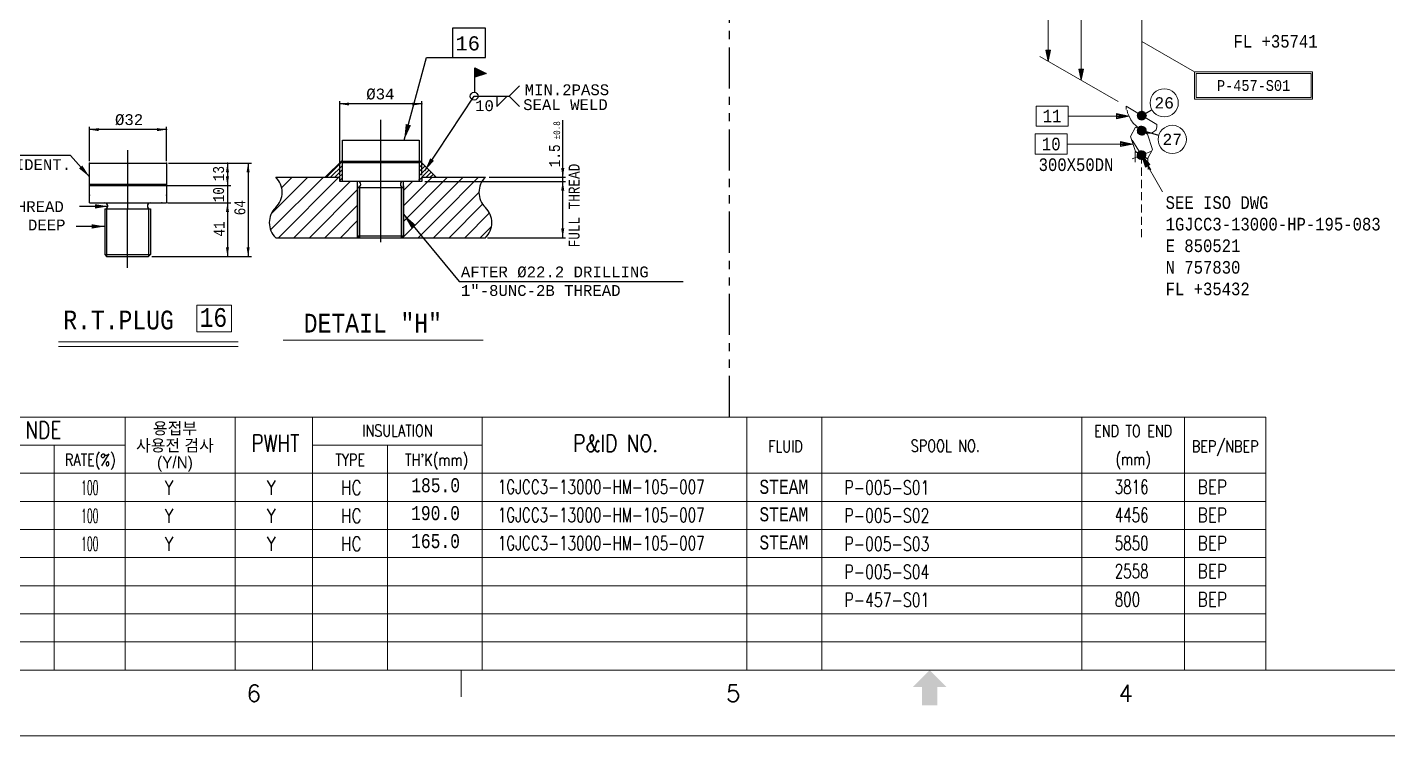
# Model space of a CAD drawing. Extents: x 0 to 841, y 0 to 594.
# Drawn here: x 237.4 to 527.1, y 0 to 151 of the extents above; entities that cross this region are included whole.
import ezdxf
from ezdxf.enums import TextEntityAlignment as Align

# ---------------------------------------------------------------- set-up
doc = ezdxf.new("R2010")
doc.units = 0
doc.header["$LTSCALE"] = 7
doc.header["$MEASUREMENT"] = 0
doc.linetypes.add('HIDDEN', pattern=[0.375, 0.25, -0.125])
doc.linetypes.add('PHANTOM', pattern=[2.5, 1.25, -0.25, 0.25, -0.25, 0.25, -0.25])
doc.layers.add('03SCHRIF', color=7, linetype='Continuous', lineweight=5)
for name, color, linetype in [('1', 7, 'Continuous'), ('3', 7, 'Continuous'), ('42', 7, 'Continuous'), ('7', 7, 'Continuous'), ('B', 7, 'Continuous'), ('EQUIPMENT', 7, 'Continuous'), ('FAB', 2, 'Continuous'), ('MATLIST', 7, 'Continuous'), ('T-TEXT1', 7, 'Continuous')]:
    doc.layers.add(name, color=color, linetype=linetype)
doc.styles.add('MONOTXT', font='monotxt.shx')
doc.styles.add('ROMANS', font='romans.shx')
doc.styles.add('TXT', font='monotxt.shx')
doc.styles.add('돋움', font='')
doc.styles.get('돋움').set_extended_font_data('Dotum')
pattern_1 = [(45, (191.4107, -276.1969), (-0.4419417, 0.4419417), [])]

msp = doc.modelspace()

# ---------------------------------------------------------------- hatches: boundary and pattern name
at = {"layer": '7', "linetype": 'Continuous'}
h = msp.add_hatch(dxfattribs=at)
h.set_pattern_fill('ANSI31', color=4, scale=5, style=0)
h.set_pattern_definition(pattern_1)
h.paths.add_polyline_path([(300.84, 119), (303.99, 119), (303.99, 118.13), (304.51, 118.13), (304.51, 122.67)])
h = msp.add_hatch(dxfattribs=at)
h.set_pattern_fill('ANSI31', color=4, scale=5, style=0)
h.set_pattern_definition(pattern_1)
h.paths.add_polyline_path([(320.89, 118.13), (321.4, 118.13), (321.4, 119), (324.56, 119), (320.89, 122.67)])

# ---------------------------------------------------------------- linework, layer by layer
at = {"linetype": 'Continuous', "lineweight": 0}
msp.add_line((223.18, 61.95), (258.27, 61.95), dxfattribs=at)
at = {"layer": '03SCHRIF', "color": 2, "linetype": 'Continuous', "lineweight": 0}
msp.add_line((291.89, 84.31, 0), (334.47, 84.31, 0), dxfattribs=at)
at = {"layer": '1', "color": 1, "linetype": 'Continuous', "lineweight": 0}
msp.add_line((474.7, 163.73), (474.7, 132.13), dxfattribs=at)
at = {"layer": '1', "color": 2, "linetype": 'Continuous', "lineweight": 0}
for points in [[(469.35, 131.48), (472, 132.03), (469.35, 132.58), (469.35, 131.48)], [(469.35, 131.6), (472, 132.03), (469.35, 132.48)], [(469.35, 131.82), (472, 132.03), (469.35, 132.37)], [(469.35, 131.93), (472, 132.03), (469.35, 132.15)], [(470.18, 125.52), (472.83, 126.07), (470.18, 126.62), (470.18, 125.52)], [(470.18, 125.63), (472.83, 126.07), (470.18, 126.52)], [(470.18, 125.85), (472.83, 126.07), (470.18, 126.4)], [(470.18, 125.97), (472.83, 126.07), (470.18, 126.18)], [(475.5, 121.14), (474.65, 123.71), (476.45, 121.69), (475.5, 121.14)], [(475.6, 121.2), (474.65, 123.71), (476.37, 121.64)], [(475.79, 121.31), (474.65, 123.71), (476.27, 121.58)], [(475.89, 121.37), (474.65, 123.71), (476.07, 121.47)]]:
    msp.add_lwpolyline(points, dxfattribs=at)
at = {"layer": '3', "color": 2, "linetype": 'Continuous', "lineweight": 0}
for p, q in [((454.8, 143.68), (454.8, 283.63)), ((461.8, 139.66), (461.8, 171.13)), ((453.01, 144.7), (469.66, 135.13))]:
    msp.add_line(p, q, dxfattribs=at)
for points in [[(455.3, 146.08), (454.8, 143.68), (454.3, 146.08), (455.3, 146.08)], [(455.2, 146.08), (454.8, 143.68), (454.4, 146.08)], [(455.1, 146.08), (454.8, 143.68), (454.6, 146.08)], [(454.9, 146.08), (454.8, 143.68), (454.7, 146.08)], [(462.3, 142.06), (461.8, 139.66), (461.3, 142.06), (462.3, 142.06)], [(462.2, 142.06), (461.8, 139.66), (461.4, 142.06)], [(462.1, 142.06), (461.8, 139.66), (461.6, 142.06)], [(461.9, 142.06), (461.8, 139.66), (461.7, 142.06)], [(452.2, 129.88), (459, 129.88), (459, 134.18), (452.2, 134.18), (452.2, 129.88)], [(452.03, 123.92), (458.83, 123.92), (458.83, 128.22), (452.03, 128.22), (452.03, 123.92)]]:
    msp.add_lwpolyline(points, dxfattribs=at)
at = {"layer": '42', "color": 3, "linetype": 'Continuous', "lineweight": 0}
msp.add_line((329.81, 8.28), (329.81, 14), dxfattribs=at)
for points in [[(0, 0), (841, 0), (841, 594), (0, 594)], [(35, 580), (827, 580), (827, 14), (35, 14)]]:
    msp.add_lwpolyline(points, close=True, dxfattribs=at)
for points in [[(429.55, 14), (425.96, 10.41), (433.14, 10.41)], [(427.94, 10.41), (427.94, 6.49), (431.15, 10.41), (431.15, 6.49)]]:
    msp.add_solid(points, dxfattribs=at)
at = {"layer": '7', "color": 4, "linetype": 'Continuous'}
for p, q in [((327.94, 150.77, 0), (327.94, 144.54, 0)), ((335, 150.77, 0), (327.94, 150.77, 0)), ((335, 144.54, 0), (335, 150.77, 0)), ((317.67, 126.91, 0), (322.42, 144.54, 0)), ((322.42, 144.54, 0), (327.94, 144.54, 0)), ((327.94, 144.54, 0), (335, 144.54, 0)), ((332.69, 140.33, 0), (332.69, 142.32, 0)), ((332.69, 142.32, 0), (335.13, 141.08, 0)), ((332.69, 137.1, 0), (332.69, 141.32, 0)), ((335.13, 141.08, 0), (332.69, 140.33, 0)), ((322.09, 120.4, 0), (332.58, 136.27, 0)), ((332.58, 136.27, 0), (340.05, 136.27, 0)), ((339.62, 136.27, 0), (337.41, 134.06, 0)), ((337.41, 136.27, 0), (339.62, 136.27, 0)), ((337.41, 136.27, 0), (337.41, 134.06, 0)), ((342.26, 138.48, 0), (340.05, 136.27, 0)), ((342.26, 134.06, 0), (340.05, 136.27, 0)), ((303.99, 119.44, 0), (303.99, 135.19, 0)), ((321.4, 134.61, 0), (303.99, 134.61, 0)), ((312.69, 105.16, 0), (312.7, 131.22, 0)), ((351.43, 118.97, 0), (351.43, 131.14, 0)), ((250.67, 122.45, 0), (250.67, 129.74, 0)), ((267.05, 129.15, 0), (250.67, 129.15, 0)), ((267.05, 122.45, 0), (267.05, 129.74, 0)), ((258.79, 99.71, 0), (258.81, 124.74, 0)), ((304.51, 126.91, 0), (320.89, 126.91, 0)), ((304.51, 118.13, 0), (304.51, 126.91, 0)), ((320.89, 126.91, 0), (320.89, 118.13, 0)), ((246.63, 123.65, 0), (223.26, 123.65, 0)), ((250.67, 119.09, 0), (246.63, 123.65, 0)), ((250.67, 122, 0), (267.05, 122, 0)), ((250.67, 113.55, 0), (250.67, 122, 0)), ((267.05, 122, 0), (267.05, 113.55, 0)), ((267.49, 122, 0), (285.18, 122, 0)), ((280.05, 122, 0), (280.05, 102.12, 0)), ((284.45, 122, 0), (284.45, 102.12, 0)), ((304.51, 122.67, 0), (300.84, 119, 0)), ((304.51, 122.46, 0), (320.89, 122.46, 0)), ((304.51, 122.13, 0), (320.89, 122.13, 0)), ((320.89, 122.67, 0), (324.57, 118.98, 0)), ((289.24, 107.77, 0), (300.47, 119, 0)), ((289.36, 111.2, 0), (297.16, 119, 0)), ((290.33, 119, 0), (303.99, 119, 0)), ((290.4, 118.92, 0), (290.48, 119, 0)), ((290.44, 118.89, 0), (290.55, 119, 0)), ((290.89, 106.12, 0), (303.77, 119, 0)), ((291.59, 116.74, 0), (293.85, 119, 0)), ((303.99, 118.13, 0), (303.99, 119, 0)), ((317.5, 112.89, 0), (323.61, 119, 0)), ((317.5, 109.58, 0), (326.91, 119, 0)), ((321.4, 119, 0), (334.97, 119, 0)), ((321.4, 119, 0), (321.4, 118.13, 0)), ((322.06, 110.84, 0), (330.22, 119, 0)), ((325.31, 110.78, 0), (333.52, 119, 0)), ((335.79, 119, 0), (352.02, 119, 0)), ((351.43, 106.12, 0), (351.43, 119, 0)), ((250.67, 117.55, 0), (267.05, 117.55, 0)), ((250.67, 117.22, 0), (267.05, 117.22, 0)), ((267.29, 117.22, 0), (280.78, 117.22, 0)), ((294.2, 106.12, 0), (306.21, 118.13, 0)), ((297.5, 106.12, 0), (307.77, 116.39, 0)), ((321.4, 118.13, 0), (303.99, 118.13, 0)), ((307.77, 106.12, 0), (307.77, 118.13, 0)), ((307.77, 117.15, 0), (307.77, 106.53, 0)), ((307.77, 116.84, 0), (317.5, 116.84, 0)), ((308.18, 116.84, 0), (308.18, 106.12, 0)), ((317.06, 116.84, 0), (317.06, 106.12, 0)), ((317.5, 116.19, 0), (319.43, 118.13, 0)), ((317.5, 106.12, 0), (317.5, 118.13, 0)), ((317.5, 117.15, 0), (317.5, 106.53, 0)), ((322.05, 118.13, 0), (352.02, 118.13, 0)), ((250.67, 113.55, 0), (267.05, 113.55, 0)), ((267.29, 113.55, 0), (280.78, 113.55, 0)), ((300.81, 106.12, 0), (307.77, 113.08, 0)), ((323.95, 106.12, 0), (333.6, 115.77, 0)), ((327.25, 106.12, 0), (334.38, 113.25, 0)), ((254.64, 112.8, 0), (248.55, 112.8, 0)), ((253.93, 112.26, 0), (253.93, 102.53, 0)), ((253.93, 112.26, 0), (263.65, 112.26, 0)), ((254.33, 112.26, 0), (254.33, 102.12, 0)), ((263.22, 112.26, 0), (263.22, 102.12, 0)), ((263.65, 112.26, 0), (263.65, 102.53, 0)), ((317.5, 111.13, 0), (329.38, 96.76, 0)), ((317.5, 106.28, 0), (322.06, 110.84, 0)), ((320.64, 106.12, 0), (325.31, 110.78, 0)), ((330.56, 106.12, 0), (335.84, 111.39, 0)), ((253.93, 108.53, 0), (247.83, 108.53, 0)), ((304.11, 106.12, 0), (307.77, 109.77, 0)), ((333.87, 106.12, 0), (336.26, 108.51, 0)), ((290.33, 106.12, 0), (334.97, 106.12, 0)), ((307.77, 106.53, 0), (317.5, 106.53, 0)), ((307.77, 106.53, 0), (308.18, 106.12, 0)), ((308.18, 106.12, 0), (317.06, 106.12, 0)), ((317.5, 106.53, 0), (317.06, 106.12, 0)), ((335.42, 106.12, 0), (352.02, 106.12, 0)), ((253.93, 102.53, 0), (263.65, 102.53, 0)), ((253.93, 102.53, 0), (254.33, 102.12, 0)), ((254.33, 102.12, 0), (263.22, 102.12, 0)), ((263.65, 102.53, 0), (263.22, 102.12, 0)), ((263.92, 102.12, 0), (285.18, 102.12, 0)), ((329.38, 96.76, 0), (377.04, 96.76, 0))]:
    msp.add_line(p, q, dxfattribs=at)
msp.add_circle((332.58, 136.27, 0), 0.837, dxfattribs=at)
for centre, radius, start, end in [((287.23, 115.78, 0), 4.47, 313.8795, 46.1205), ((338.06, 115.78, 0), 4.47, 133.8795, 226.1205), ((307.77, 117.49, 0), 0.642, 270, 90), ((317.5, 117.49, 0), 0.642, 90, 270), ((253.93, 112.9, 0), 0.642, 270, 90), ((263.65, 112.9, 0), 0.642, 90, 270), ((293.42, 109.34, 0), 4.47, 133.8795, 226.1205), ((331.87, 109.34, 0), 4.47, 313.8795, 46.1205)]:
    msp.add_arc(centre, radius, start, end, dxfattribs=at)
for p in [(321.4, 134.61, 0), (267.05, 129.15, 0), (250.67, 122, 0), (267.05, 122, 0), (267.05, 122, 0), (280.05, 122, 0), (351.43, 119.7, 0), (280.05, 117.22, 0), (320.89, 118.43, 0), (351.43, 118.13, 0), (250.67, 115.19, 0), (266.11, 113.55, 0), (267.05, 115.19, 0), (317.06, 106.53, 0), (263.22, 102.53, 0), (280.05, 102.12, 0), (280.05, 102.12, 0)]:
    msp.add_point(p, dxfattribs=at)
for points in [[(332.69, 142.32, 0), (332.69, 140.33, 0), (335.13, 141.08, 0)], [(305.96, 134.93, 0), (305.96, 134.28, 0), (303.99, 134.61, 0)], [(319.43, 134.93, 0), (319.43, 134.28, 0), (321.4, 134.61, 0)], [(319.11, 130.06, 0), (317.67, 126.91, 0), (318.01, 130.35, 0)], [(252.64, 129.48, 0), (252.64, 128.83, 0), (250.67, 129.15, 0)], [(265.07, 129.48, 0), (265.07, 128.83, 0), (267.05, 129.15, 0)], [(279.72, 120.03, 0), (280.38, 120.03, 0), (280.05, 122, 0)], [(284.12, 120.08, 0), (284.78, 120.08, 0), (284.45, 122.05, 0)], [(249.15, 121.51, 0), (248.45, 120.89, 0), (250.67, 119.09, 0)], [(280.38, 119.19, 0), (279.72, 119.19, 0), (280.05, 117.22, 0)], [(351.1, 120.94, 0), (351.76, 120.94, 0), (351.43, 118.97, 0)], [(351.1, 116.16, 0), (351.76, 116.16, 0), (351.43, 118.13, 0)], [(251.82, 113.27, 0), (251.82, 112.33, 0), (254.64, 112.8, 0)], [(279.72, 111.58, 0), (280.38, 111.58, 0), (280.05, 113.55, 0)], [(319.24, 108.13, 0), (317.5, 111.13, 0), (320.11, 108.86, 0)], [(251.11, 109, 0), (251.11, 108.06, 0), (253.93, 108.53, 0)], [(351.1, 108.09, 0), (351.76, 108.09, 0), (351.43, 106.12, 0)], [(279.72, 104.09, 0), (280.38, 104.09, 0), (280.05, 102.12, 0)], [(284.12, 104.09, 0), (284.78, 104.09, 0), (284.45, 102.12, 0)]]:
    msp.add_solid(points, dxfattribs=at)
at = {"layer": 'B', "color": 7, "linetype": 'Continuous', "lineweight": 0}
for p, q in [((35, 67.92), (501.15, 67.92)), ((258.27, 67.92), (258.27, 14)), ((281.66, 67.92), (281.66, 14)), ((298.18, 67.92), (298.18, 14)), ((334.3, 67.92), (334.3, 14)), ((390.65, 67.92), (390.65, 14)), ((390.65, 67.92), (390.65, 14)), ((406.62, 67.92), (406.62, 14)), ((461.93, 67.92), (461.93, 14)), ((461.93, 67.92), (461.93, 14)), ((461.93, 67.92), (461.93, 14)), ((483.79, 67.92), (483.79, 14)), ((501.15, 67.92), (501.15, 14)), ((501.15, 67.92), (501.15, 14)), ((501.15, 67.92), (501.15, 14)), ((243.18, 61.95), (243.18, 14)), ((298.18, 61.95), (334.3, 61.95)), ((314.15, 61.95), (314.15, 14)), ((35, 55.95), (501.15, 55.95)), ((35, 49.95), (501.15, 49.95)), ((35, 49.95), (501.15, 49.95)), ((35, 43.95), (501.15, 43.95)), ((35, 43.95), (501.15, 43.95)), ((35, 37.98), (501.15, 37.98)), ((35, 37.98), (501.15, 37.98)), ((35, 31.98), (501.15, 31.98)), ((35, 31.98), (501.15, 31.98)), ((35, 25.98), (501.15, 25.98)), ((35, 25.98), (501.15, 25.98)), ((35, 20), (501.15, 20)), ((35, 20), (501.15, 20))]:
    msp.add_line(p, q, dxfattribs=at)
at = {"layer": 'FAB', "color": 4, "linetype": 'PHANTOM'}
msp.add_line((386.93, 67.92), (386.93, 157.43), dxfattribs=at)
at = {"layer": 'FAB', "linetype": 'Continuous', "lineweight": 0}
msp.add_line((474.7, 147.93), (485.95, 141.43), dxfattribs=at)
at = {"layer": 'FAB', "color": 4}
msp.add_line((321.4, 119.44, 0), (321.4, 135.19, 0), dxfattribs=at)
at = {"layer": 'FAB'}
for p, q in [((474.7, 132.13), (476.87, 133.37)), ((478.31, 127.9), (474.7, 128.93))]:
    msp.add_line(p, q, dxfattribs=at)
at = {"layer": 'FAB', "lineweight": 0}
for p, q in [((472, 132.03), (459, 132.03)), ((472.83, 126.07), (458.83, 126.07)), ((474.65, 123.71), (479.15, 115.92))]:
    msp.add_line(p, q, dxfattribs=at)
at = {"layer": 'FAB', "color": 2, "linetype": 'Continuous', "lineweight": 0}
for p, q in [((273.5, 91.73), (273.5, 86.07)), ((280.92, 91.73), (273.5, 91.73)), ((280.92, 86.07), (280.92, 91.73)), ((273.5, 86.07), (280.92, 86.07)), ((244.1, 83.91), (282.35, 83.91)), ((244.1, 82.92), (282.35, 82.92))]:
    msp.add_line(p, q, dxfattribs=at)
for points in [[(485.95, 141.43), (511.06, 141.43), (511.06, 135.67), (485.95, 135.67)], [(486.27, 141.11), (510.74, 141.11), (510.74, 135.99), (486.27, 135.99)]]:
    msp.add_lwpolyline(points, close=True, dxfattribs=at)
for centre in [(479.48, 134.85), (481.2, 127.07)]:
    msp.add_circle(centre, 3, dxfattribs=at)
at = {"layer": 'FAB', "color": 4}
msp.add_solid([(324, 122.52, 0), (323.21, 123.03, 0), (322.09, 120.4, 0)], dxfattribs=at)
at = {"layer": 'T-TEXT1', "color": 2, "linetype": 'Continuous', "lineweight": 0}
for p, q in [((471.4, 134.13), (471.4, 133.43)), ((471.4, 134.13), (477.9, 130.23)), ((472.63, 126.9), (476.63, 120.6)), ((472.63, 122.9), (476.63, 124.5))]:
    msp.add_line(p, q, dxfattribs=at)
at = {"layer": 'T-TEXT1', "color": 2, "linetype": 'HIDDEN', "lineweight": 0}
msp.add_line((474.65, 123.71), (474.65, 105.71), dxfattribs=at)
at = {"layer": 'T-TEXT1', "color": 2, "linetype": 'Continuous', "lineweight": 0}
for points in [[(471.6, 133.33), (471.7, 132.73), (472, 132.03), (472.4, 131.23), (472.9, 130.53), (473.5, 129.93), (474.1, 129.43), (474.7, 128.93), (475.3, 128.63), (476, 128.43), (476.5, 128.43), (477, 128.53), (477.4, 128.83), (477.8, 129.13), (477.9, 129.73), (477.9, 130.23)], [(474.7, 133.13), (474.9, 133.03), (475, 133.03), (475.2, 132.93), (475.3, 132.83), (475.4, 132.73), (475.5, 132.63), (475.6, 132.43), (475.6, 132.33), (475.7, 132.13), (475.6, 131.93), (475.6, 131.83), (475.5, 131.63), (475.4, 131.53), (475.3, 131.43), (475.2, 131.33), (475, 131.23), (474.9, 131.23), (474.7, 131.23), (474.5, 131.23), (474.4, 131.23), (474.2, 131.33), (474.1, 131.43), (474, 131.53), (473.9, 131.63), (473.8, 131.83), (473.8, 131.93), (473.8, 132.13), (473.8, 132.33), (473.8, 132.43), (473.9, 132.63), (474, 132.73), (474.1, 132.83), (474.2, 132.93), (474.4, 133.03), (474.5, 133.03), (474.7, 133.13), (474.7, 133.13), (474.9, 133.03), (474.7, 131.13), (474.5, 131.23), (474.7, 133.13), (474.9, 133.03), (475, 133.03), (474.5, 131.23), (474.4, 131.23), (474.9, 133.03), (475, 133.03), (475.2, 132.93), (474.4, 131.23), (474.2, 131.33), (475, 133.03), (475.2, 132.93), (475.3, 132.83), (474.2, 131.33), (474.1, 131.43), (475.2, 132.93), (475.3, 132.83), (475.4, 132.73), (474.1, 131.43), (474, 131.53), (475.3, 132.83), (475.4, 132.73), (475.5, 132.63), (474, 131.53), (473.9, 131.63), (475.4, 132.73), (475.5, 132.63), (475.6, 132.43), (473.9, 131.63), (473.8, 131.83), (475.5, 132.63), (475.6, 132.43), (475.6, 132.33), (473.8, 131.83), (473.8, 131.93), (475.6, 132.43), (475.6, 132.33), (475.7, 132.13), (473.8, 131.93), (473.7, 132.13), (475.6, 132.33), (475.7, 132.13), (475.6, 131.93), (473.7, 132.13), (473.8, 132.33), (475.7, 132.13), (475.6, 131.93), (475.6, 131.83), (473.8, 132.33), (473.8, 132.43), (475.6, 131.93), (475.6, 131.83), (475.5, 131.63), (473.8, 132.43), (473.9, 132.63), (475.6, 131.83)], [(475.6, 131.83), (475.5, 131.63), (475.4, 131.53), (473.9, 132.63), (474, 132.73), (475.5, 131.63), (475.4, 131.53), (475.3, 131.43), (474, 132.73), (474.1, 132.83), (475.4, 131.53), (475.3, 131.43), (475.2, 131.33), (474.1, 132.83), (474.2, 132.93), (475.3, 131.43), (475.2, 131.33), (475, 131.23), (474.2, 132.93), (474.4, 133.03), (475.2, 131.33), (475, 131.23), (474.9, 131.23), (474.4, 133.03), (474.5, 133.03), (475, 131.23), (474.9, 131.23), (474.7, 131.13), (474.5, 133.03), (474.7, 133.13), (474.9, 131.23)], [(474.7, 128.93), (473.35, 129.66), (472.31, 127.67), (473.35, 124.46), (475.95, 122.96), (477, 124.95), (475.95, 128.16), (474.7, 128.93)], [(473.83, 128.43), (474.02, 128.31), (474.07, 128.22), (474.25, 128.1), (474.39, 128.06), (474.53, 128.03), (474.66, 127.99), (474.89, 128), (474.97, 128.05), (475.2, 128.07), (475.32, 128.25), (475.41, 128.3), (475.53, 128.49), (475.57, 128.63), (475.6, 128.76), (475.64, 128.9), (475.63, 129.12), (475.58, 129.21), (475.48, 129.38), (475.38, 129.56), (475.33, 129.64), (475.14, 129.77), (475, 129.8), (474.87, 129.84), (474.73, 129.88), (474.51, 129.86), (474.42, 129.81), (474.25, 129.71), (474.07, 129.61), (473.99, 129.56), (473.86, 129.38), (473.83, 129.24), (473.79, 129.1), (473.75, 128.97), (473.77, 128.74), (473.82, 128.66), (473.83, 128.43), (473.83, 128.43), (474.02, 128.31), (475.56, 129.43), (475.38, 129.56), (473.83, 128.43), (474.02, 128.31), (474.07, 128.22), (475.38, 129.56), (475.33, 129.64), (474.02, 128.31), (474.07, 128.22), (474.25, 128.1), (475.33, 129.64), (475.14, 129.77), (474.07, 128.22), (474.25, 128.1), (474.39, 128.06), (475.14, 129.77), (475, 129.8), (474.25, 128.1), (474.39, 128.06), (474.53, 128.03), (475, 129.8), (474.87, 129.84), (474.39, 128.06), (474.53, 128.03), (474.66, 127.99), (474.87, 129.84), (474.73, 129.88), (474.53, 128.03), (474.66, 127.99), (474.89, 128), (474.73, 129.88), (474.51, 129.86), (474.66, 127.99), (474.89, 128), (474.97, 128.05), (474.51, 129.86), (474.42, 129.81), (474.89, 128), (474.97, 128.05), (475.2, 128.07), (474.42, 129.81), (474.2, 129.8), (474.97, 128.05), (475.2, 128.07), (475.32, 128.25), (474.2, 129.8), (474.07, 129.61), (475.2, 128.07), (475.32, 128.25), (475.41, 128.3), (474.07, 129.61), (473.99, 129.56), (475.32, 128.25), (475.41, 128.3), (475.53, 128.49), (473.99, 129.56), (473.86, 129.38), (475.41, 128.3)], [(475.41, 128.3), (475.53, 128.49), (475.57, 128.63), (473.86, 129.38), (473.83, 129.24), (475.53, 128.49), (475.57, 128.63), (475.6, 128.76), (473.83, 129.24), (473.79, 129.1), (475.57, 128.63), (475.6, 128.76), (475.64, 128.9), (473.79, 129.1), (473.75, 128.97), (475.6, 128.76), (475.64, 128.9), (475.63, 129.12), (473.75, 128.97), (473.77, 128.74), (475.64, 128.9), (475.63, 129.12), (475.58, 129.21), (473.77, 128.74), (473.82, 128.66), (475.63, 129.12), (475.58, 129.21), (475.56, 129.43), (473.82, 128.66), (473.83, 128.43), (475.58, 129.21)], [(473.79, 123.21), (473.97, 123.09), (474.02, 123), (474.21, 122.88), (474.35, 122.84), (474.48, 122.8), (474.62, 122.77), (474.84, 122.78), (474.93, 122.83), (475.15, 122.84), (475.27, 123.03), (475.36, 123.08), (475.48, 123.27), (475.52, 123.4), (475.56, 123.54), (475.59, 123.68), (475.58, 123.9), (475.53, 123.99), (475.43, 124.16), (475.33, 124.33), (475.28, 124.42), (475.09, 124.54), (474.96, 124.58), (474.82, 124.62), (474.68, 124.65), (474.46, 124.64), (474.37, 124.59), (474.2, 124.49), (474.03, 124.39), (473.94, 124.34), (473.82, 124.15), (473.78, 124.02), (473.75, 123.88), (473.71, 123.74), (473.72, 123.52), (473.77, 123.43), (473.79, 123.21), (473.79, 123.21), (473.97, 123.09), (475.52, 124.21), (475.33, 124.33), (473.79, 123.21), (473.97, 123.09), (474.02, 123), (475.33, 124.33), (475.28, 124.42), (473.97, 123.09), (474.02, 123), (474.21, 122.88), (475.28, 124.42), (475.09, 124.54), (474.02, 123), (474.21, 122.88), (474.35, 122.84), (475.09, 124.54), (474.96, 124.58), (474.21, 122.88), (474.35, 122.84), (474.48, 122.8), (474.96, 124.58), (474.82, 124.62), (474.35, 122.84), (474.48, 122.8), (474.62, 122.77), (474.82, 124.62), (474.68, 124.65), (474.48, 122.8), (474.62, 122.77), (474.84, 122.78), (474.68, 124.65), (474.46, 124.64), (474.62, 122.77), (474.84, 122.78), (474.93, 122.83), (474.46, 124.64), (474.37, 124.59), (474.84, 122.78), (474.93, 122.83), (475.15, 122.84), (474.37, 124.59), (474.15, 124.58), (474.93, 122.83), (475.15, 122.84), (475.27, 123.03), (474.15, 124.58), (474.03, 124.39), (475.15, 122.84), (475.27, 123.03), (475.36, 123.08), (474.03, 124.39), (473.94, 124.34), (475.27, 123.03), (475.36, 123.08), (475.48, 123.27), (473.94, 124.34), (473.82, 124.15), (475.36, 123.08)], [(473.33, 122.2), (473.28, 124.48), (476.02, 122.94), (476.07, 120.66)], [(475.36, 123.08), (475.48, 123.27), (475.52, 123.4), (473.82, 124.15), (473.78, 124.02), (475.48, 123.27), (475.52, 123.4), (475.56, 123.54), (473.78, 124.02), (473.75, 123.88), (475.52, 123.4), (475.56, 123.54), (475.59, 123.68), (473.75, 123.88), (473.71, 123.74), (475.56, 123.54), (475.59, 123.68), (475.58, 123.9), (473.71, 123.74), (473.72, 123.52), (475.59, 123.68), (475.58, 123.9), (475.53, 123.99), (473.72, 123.52), (473.77, 123.43), (475.58, 123.9), (475.53, 123.99), (475.52, 124.21), (473.77, 123.43), (473.79, 123.21), (475.53, 123.99)]]:
    msp.add_lwpolyline(points, dxfattribs=at)

# ---------------------------------------------------------------- texts
at = {"color": 7, "linetype": 'Continuous', "lineweight": 0, "style": 'MONOTXT', "width": 0.8}
for s, p in [('185.0', (324.38, 53.38)), ('STEAM', (398.5, 53.05)), ('190.0', (324.35, 47.45)), ('STEAM', (398.5, 47.2)), ('165.0', (324.35, 41.48)), ('STEAM', (398.5, 41.2))]:
    msp.add_text(s, height=3, dxfattribs=at).set_placement(p, align=Align.MIDDLE)
at = {"layer": '3', "color": 2, "linetype": 'Continuous', "lineweight": 0, "style": 'TXT', "width": 0.851861}
for s, p in [('FL +35741', (494.23, 146.62)), ('11', (453.61, 130.7)), ('10', (453.44, 124.73)), ('300X50DN', (452.74, 120.33)), ('SEE ISO DWG', (479.78, 112.26)), ('1GJCC3-13000-HP-195-083', (479.78, 107.66)), ('E 850521', (479.78, 103.06)), ('N 757830', (479.78, 98.46)), ('FL +35432', (479.78, 93.86))]:
    msp.add_text(s, height=2.7, dxfattribs=at).set_placement(p)
at = {"layer": '42', "color": 3, "linetype": 'Continuous', "lineweight": 0, "style": 'ROMANS', "width": 1.001426}
for s, p in [('6', (285.68, 9.06)), ('5', (387.74, 9.06)), ('4', (471.31, 9.06))]:
    msp.add_text(s, height=3.58, dxfattribs=at).set_placement(p, align=Align.MIDDLE)
at = {"layer": 'B', "color": 2, "linetype": 'Continuous', "lineweight": 0, "style": 'ROMANS'}
for s, height, width, p in [('NDE', 3.6, 0.798604, (240.87, 63.34)), ('PWHT', 3.6, 0.798604, (290.29, 60.53)), ('INSULATION', 2.497, 0.799964, (316.24, 63.78)), ('P&ID NO.', 3.6, 0.8, (362.7, 60.53)), ('END TO END', 2.497, 0.799964, (472.86, 63.7)), ('FLUID', 2.497, 0.799964, (398.85, 60.42)), ('SPOOL NO.', 2.497, 0.799964, (432.88, 60.53)), ('BEP/NBEP', 2.497, 0.799964, (492.46, 60.42)), ('RATE(%)', 2.497, 0.799964, (250.86, 57.55)), ('TYPE', 2.497, 0.799964, (306.18, 57.55)), ("TH'K(mm)", 2.497, 0.799964, (324.57, 57.55)), ('(mm)', 2.497, 0.799964, (472.86, 57.67))]:
    msp.add_text(s, height=height, dxfattribs=dict(at, width=width)).set_placement(p, align=Align.CENTER)
at = {"layer": 'B', "color": 2, "linetype": 'Continuous', "lineweight": 0, "style": '돋움'}
for s, p in [('용접부', (268.87, 64.26)), ('사용전 검사', (268.87, 60.61)), ('(Y/N)', (268.87, 57.02))]:
    msp.add_text(s, height=2.5, dxfattribs=at).set_placement(p, align=Align.CENTER)
at = {"layer": 'EQUIPMENT', "color": 7, "linetype": 'Continuous', "lineweight": 0, "style": 'ROMANS', "width": 0.48}
for p in [(250.74, 51.37), (250.74, 45.37), (250.74, 39.4)]:
    msp.add_text('100', height=3, dxfattribs=at).set_placement(p, align=Align.CENTER)
at = {"layer": 'EQUIPMENT', "color": 7, "linetype": 'Continuous', "lineweight": 0, "style": 'ROMANS'}
for s, width, p in [('Y', 0.8, (266.66, 51.37)), ('Y', 0.8, (288.43, 51.37)), ('HC', 0.8, (304.2, 51.37)), ('1GJCC3-13000-HM-105-007', 0.7, (337.62, 51.55)), ('P-005-S01', 0.73, (411.38, 51.42)), ('3816', 0.7, (468.95, 51.55)), ('BEP', 0.8, (486.59, 51.55)), ('Y', 0.8, (266.66, 45.37)), ('Y', 0.8, (288.43, 45.37)), ('HC', 0.8, (304.2, 45.37)), ('1GJCC3-13000-HM-105-007', 0.7, (337.62, 45.55)), ('P-005-S02', 0.73, (411.38, 45.42)), ('4456', 0.7, (468.95, 45.55)), ('BEP', 0.8, (486.59, 45.55)), ('Y', 0.8, (266.66, 39.4)), ('Y', 0.8, (288.43, 39.38)), ('HC', 0.8, (304.2, 39.4)), ('1GJCC3-13000-HM-105-007', 0.7, (337.62, 39.55)), ('P-005-S03', 0.73, (411.38, 39.42)), ('5850', 0.7, (468.95, 39.55)), ('BEP', 0.8, (486.59, 39.55)), ('P-005-S04', 0.73, (411.38, 33.45)), ('2558', 0.7, (468.95, 33.58)), ('BEP', 0.8, (486.59, 33.58)), ('P-457-S01', 0.73, (411.38, 27.45)), ('800', 0.7, (468.95, 27.57)), ('BEP', 0.8, (486.59, 27.57))]:
    msp.add_text(s, height=3, dxfattribs=dict(at, width=width)).set_placement(p)
at = {"layer": 'FAB', "color": 2, "linetype": 'Continuous', "lineweight": 0, "style": 'TXT', "width": 0.869567}
msp.add_text('P-457-S01', height=2.3, dxfattribs=at).set_placement((498.51, 138.55), align=Align.MIDDLE_CENTER)
at = {"layer": 'FAB', "color": 2, "linetype": 'Continuous', "lineweight": 0, "style": 'TXT'}
for s, p in [('26', (479.48, 134.85)), ('27', (481.2, 127.07))]:
    msp.add_text(s, height=2.4, dxfattribs=at).set_placement(p, align=Align.MIDDLE_CENTER)
at = {"layer": 'FAB', "color": 2, "linetype": 'Continuous', "style": 'TXT', "width": 0.849985}
for s, p in [('R.T.PLUG', (245.1, 86.59, 0)), ('16', (274.11, 87.13)), ('DETAIL "H"', (296.29, 85.92, 0))]:
    msp.add_text(s, height=4, dxfattribs=at).set_placement(p)
at = {"layer": 'MATLIST', "color": 2, "linetype": 'Continuous', "lineweight": 30, "style": 'TXT'}
for s, height, p in [('16', 3.003, (328.61, 146.03, 0)), ('10 ', 2.31, (332.77, 133.09, 0))]:
    msp.add_text(s, height=height, dxfattribs=at).set_placement(p)
for s, p in [('%%C34', (312.6, 136.74, 0)), ('%%C32', (259.11, 131.28, 0)), ('DEEP IDENT.', (235.77, 121.69)), ('1"-8UNC-3A THREAD', (228.22, 112.74, 0)), ('NECK 6 x 3 DEEP', (230.58, 108.83, 0))]:
    msp.add_text(s, height=2.31, dxfattribs=at).set_placement(p, align=Align.MIDDLE_CENTER)
for s, p in [('MIN.2PASS', (343.32, 137.64, 0)), ('SEAL WELD', (343.01, 134.47, 0)), ('AFTER %%C22.2 DRILLING', (329.75, 98.83, 0)), ('1"-8UNC-2B THREAD', (329.75, 94.87, 0))]:
    msp.add_text(s, height=2.31, dxfattribs=at).set_placement(p, align=Align.MIDDLE_LEFT)
at = {"layer": 'MATLIST', "color": 2, "linetype": 'Continuous', "lineweight": 30, "style": 'TXT', "width": 0.8}
for s, height, p in [('%%P0.8', 1.403, (350.17, 129, 0)), ('1.5', 2.337, (349.7, 123.57, 0)), ('FULL THREAD', 2.3375, (353.86, 112.98, 0)), ('13', 2.337, (278.15, 119.78, 0)), ('10', 2.337, (278.15, 115.29, 0)), ('64', 2.337, (282.69, 112.51, 0)), ('41', 2.337, (278.29, 107.98, 0))]:
    msp.add_text(s, height=height, rotation=90, dxfattribs=at).set_placement(p, align=Align.MIDDLE)

doc.saveas('drawing.dxf')
